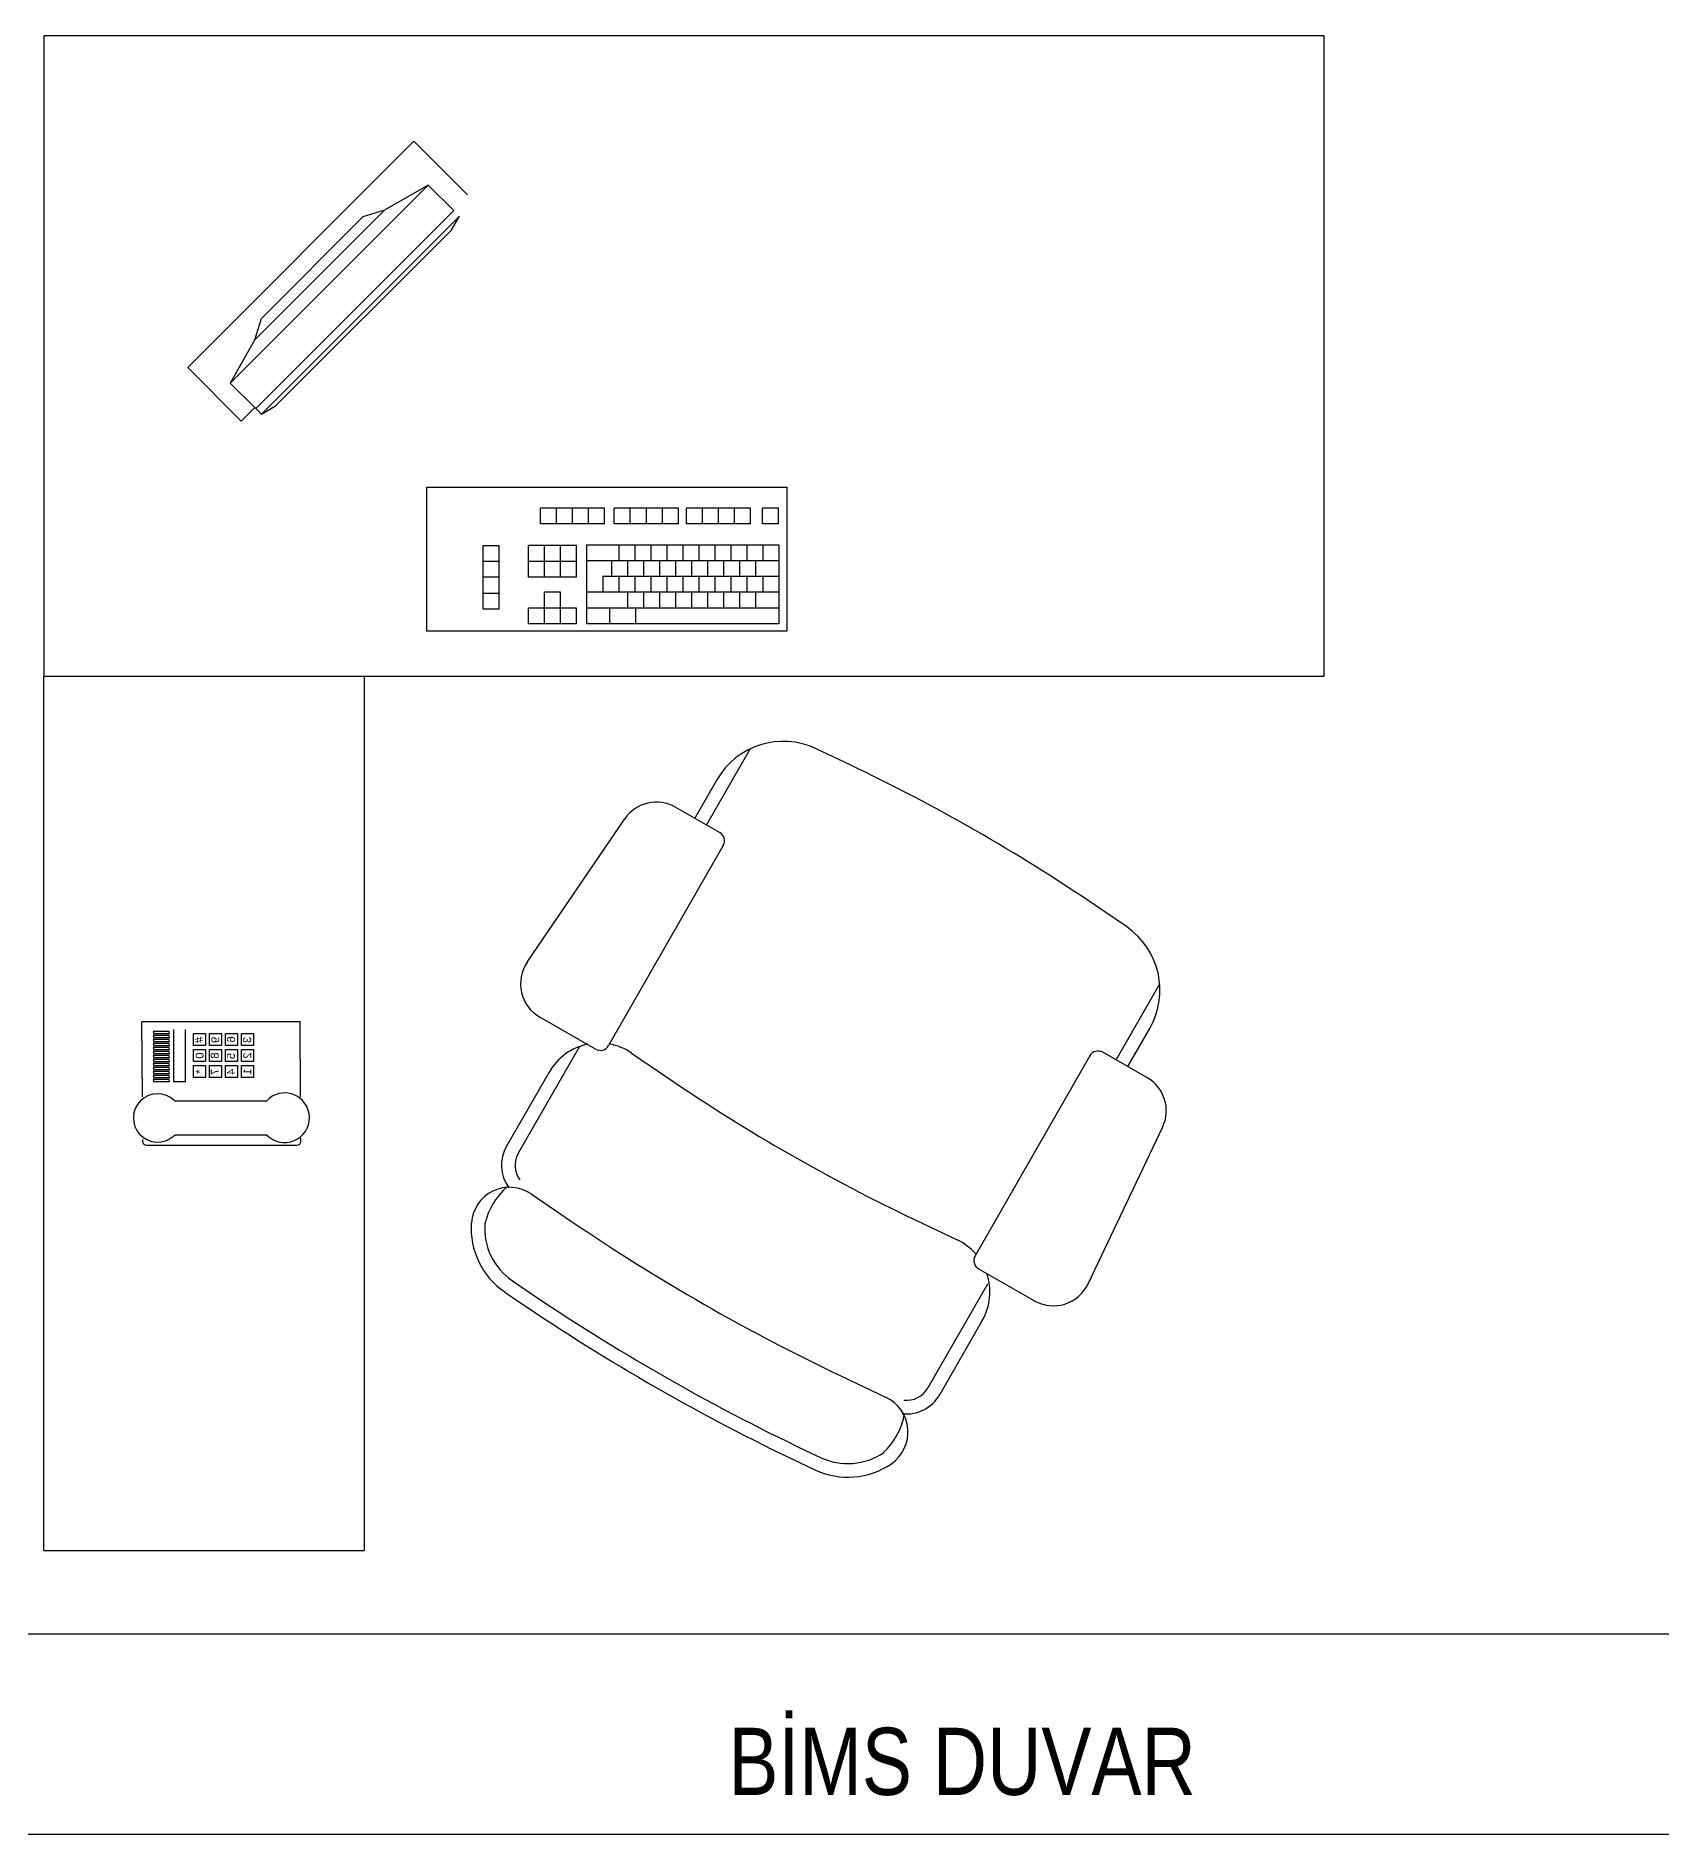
# Model space of a CAD drawing. Header units: centimetres. Extents: x 681015 to 688218, y 3995806 to 4004619.
# Drawn here: x 683012.5 to 683215.6, y 4001742.7 to 4001967.4 of the extents above; entities that cross this region are included whole.
import ezdxf
from ezdxf.enums import TextEntityAlignment as Align

# ---------------------------------------------------------------- set-up
doc = ezdxf.new("R2010")
doc.units = ezdxf.units.CM
doc.header["$LTSCALE"] = 100
doc.header["$MEASUREMENT"] = 0
for name, color, linetype in [('A-TEFRİŞ 2', 35, 'Continuous'), ('DUV', 4, 'Continuous'), ('YAZI', 7, 'Continuous')]:
    doc.layers.add(name, color=color, linetype=linetype)
doc.styles.add('BAS', font='arial.ttf', dxfattribs={"height": 100})
doc.styles.get("Standard").update_dxf_attribs({"font": 'arial.ttf'})

msp = doc.modelspace()

# ---------------------------------------------------------------- linework, layer by layer
at = {"layer": 'A-TEFRİŞ 2'}
for p, q in [((683013.52, 4001778.13), (683013.52, 4001887.43)), ((683053.52, 4001887.43), (683053.52, 4001778.13)), ((683101.77, 4001878.33), (683096.32, 4001868.83)), ((683114.27, 4001876.33), (683110.04, 4001878.34)), ((683097.59, 4001874.45), (683094.85, 4001869.67)), ((683092.46, 4001871.04), (683097.97, 4001867.88)), ((683073.91, 4001851.67), (683086.1, 4001869.58)), ((683098.42, 4001866.24), (683084.09, 4001841.26)), ((683148.79, 4001856.12), (683144.92, 4001858.75)), ((683147.51, 4001839.47), (683152.96, 4001848.97)), ((683045.54, 4001844.23), (683025.76, 4001844.23)), ((683082.45, 4001840.81), (683075.49, 4001844.8)), ((683148.98, 4001838.62), (683151.72, 4001843.4)), ((683029.17, 4001842.99), (683027.17, 4001842.99)), ((683027.17, 4001842.99), (683027.25, 4001842.71)), ((683029.17, 4001842.49), (683027.17, 4001842.49)), ((683027.17, 4001842.49), (683027.25, 4001842.21)), ((683029.17, 4001841.99), (683027.17, 4001841.99)), ((683027.17, 4001841.99), (683027.25, 4001841.71)), ((683029.17, 4001841.49), (683027.17, 4001841.49)), ((683027.17, 4001841.49), (683027.25, 4001841.21)), ((683027.2, 4001842.74), (683029.2, 4001842.74)), ((683027.2, 4001842.24), (683029.2, 4001842.24)), ((683027.2, 4001841.74), (683029.2, 4001841.74)), ((683027.2, 4001841.24), (683029.2, 4001841.24)), ((683029.2, 4001842.74), (683029.17, 4001842.99)), ((683029.2, 4001842.24), (683029.17, 4001842.49)), ((683029.2, 4001841.74), (683029.17, 4001841.99)), ((683029.2, 4001841.24), (683029.17, 4001841.49)), ((683029.7, 4001843.24), (683029.7, 4001836.74)), ((683031.2, 4001836.74), (683031.2, 4001843.24)), ((683080.39, 4001841.06), (683072.8, 4001827.82)), ((683027.17, 4001840.99), (683027.25, 4001840.71)), ((683029.17, 4001840.99), (683027.17, 4001840.99)), ((683027.17, 4001840.49), (683027.25, 4001840.21)), ((683029.17, 4001840.49), (683027.17, 4001840.49)), ((683027.17, 4001839.99), (683027.25, 4001839.71)), ((683029.17, 4001839.99), (683027.17, 4001839.99)), ((683027.17, 4001839.49), (683027.25, 4001839.21)), ((683029.17, 4001839.49), (683027.17, 4001839.49)), ((683027.17, 4001838.99), (683027.25, 4001838.71)), ((683029.17, 4001838.99), (683027.17, 4001838.99)), ((683027.2, 4001840.74), (683029.2, 4001840.74)), ((683027.2, 4001840.24), (683029.2, 4001840.24)), ((683027.2, 4001839.74), (683029.2, 4001839.74)), ((683027.2, 4001839.24), (683029.2, 4001839.24)), ((683029.2, 4001840.74), (683029.17, 4001840.99)), ((683029.2, 4001840.24), (683029.17, 4001840.49)), ((683029.2, 4001839.74), (683029.17, 4001839.99)), ((683029.2, 4001839.24), (683029.17, 4001839.49)), ((683029.2, 4001838.74), (683029.17, 4001838.99)), ((683086.95, 4001840.31), (683091.74, 4001837.05)), ((683144.22, 4001839.97), (683129.89, 4001814.99)), ((683151.37, 4001837.25), (683145.85, 4001840.41)), ((683027.17, 4001838.49), (683027.25, 4001838.21)), ((683029.17, 4001838.49), (683027.17, 4001838.49)), ((683027.17, 4001837.99), (683027.25, 4001837.71)), ((683029.17, 4001837.99), (683027.17, 4001837.99)), ((683027.17, 4001837.49), (683027.25, 4001837.21)), ((683029.17, 4001837.49), (683027.17, 4001837.49)), ((683029.17, 4001836.99), (683027.17, 4001836.99)), ((683027.17, 4001836.99), (683027.25, 4001836.71)), ((683027.2, 4001838.74), (683029.2, 4001838.74)), ((683027.2, 4001838.24), (683029.2, 4001838.24)), ((683027.2, 4001837.74), (683029.2, 4001837.74)), ((683027.2, 4001837.24), (683029.2, 4001837.24)), ((683027.2, 4001836.74), (683029.2, 4001836.74)), ((683029.2, 4001838.24), (683029.17, 4001838.49)), ((683029.2, 4001837.74), (683029.17, 4001837.99)), ((683029.2, 4001837.24), (683029.17, 4001837.49)), ((683029.2, 4001836.74), (683029.17, 4001836.99)), ((683029.7, 4001836.74), (683031.2, 4001836.74)), ((683076.65, 4001837.94), (683071.33, 4001828.67)), ((683029.81, 4001834.37), (683029.95, 4001834.32)), ((683041.31, 4001834.32), (683029.95, 4001834.32)), ((683029.72, 4001829.95), (683029.91, 4001830.04)), ((683041.41, 4001830.04), (683029.91, 4001830.04)), ((683144.01, 4001811.46), (683153.31, 4001831.03)), ((683045.64, 4001829.31), (683045.64, 4001829.69)), ((683074.42, 4001822.71), (683079.59, 4001819.19)), ((683122.4, 4001819.47), (683127.63, 4001816.98)), ((683072.06, 4001811.85), (683073.79, 4001810.68)), ((683130.33, 4001813.35), (683137.29, 4001809.36)), ((683071.1, 4001810.45), (683072.84, 4001809.27)), ((683131.42, 4001811.42), (683123.99, 4001798.46)), ((683130.78, 4001806.9), (683125.46, 4001797.62)), ((683113.12, 4001799.96), (683118.76, 4001797.28)), ((683108.69, 4001790.66), (683110.58, 4001789.76)), ((683107.96, 4001789.13), (683109.85, 4001788.23)), ((683013.52, 4001778.13), (683053.52, 4001778.13))]:
    msp.add_line(p, q, dxfattribs=at)
for points in [[(683173.52, 4001967.43), (683013.52, 4001967.43), (683013.52, 4001887.43), (683173.52, 4001887.43), (683173.52, 4001967.43)], [(683039.87, 4001920.98), (683038.18, 4001919.29), (683031.48, 4001925.99), (683059.76, 4001954.27), (683066.47, 4001947.57)], [(683064.75, 4001945.61), (683061.55, 4001948.8), (683056.07, 4001945.67), (683053.38, 4001944.82), (683040.65, 4001932.09), (683039.81, 4001929.41), (683036.8, 4001924.05), (683040, 4001920.86)], [(683036.8, 4001924.05), (683061.55, 4001948.8)], [(683056.07, 4001945.67), (683039.94, 4001929.54)], [(683064.75, 4001945.61), (683040, 4001920.86)], [(683040, 4001920.86), (683040.71, 4001920.15), (683042.47, 4001921.21), (683064.39, 4001943.13), (683065.46, 4001944.9)], [(683053.38, 4001944.82), (683040.65, 4001932.09)], [(683040.71, 4001920.15), (683065.46, 4001944.9)], [(683039.94, 4001929.54), (683039.81, 4001929.41)], [(683077.58, 4001908.43), (683075.58, 4001908.43)], [(683075.58, 4001906.46), (683075.58, 4001908.43)], [(683077.58, 4001906.46), (683075.58, 4001906.46)], [(683077.58, 4001906.46), (683077.58, 4001908.43)], [(683079.58, 4001908.43), (683077.58, 4001908.43)], [(683079.58, 4001906.46), (683077.58, 4001906.46)], [(683081.58, 4001908.43), (683079.58, 4001908.43)], [(683079.58, 4001906.46), (683079.58, 4001908.43)], [(683081.58, 4001906.46), (683079.58, 4001906.46)], [(683083.58, 4001908.43), (683081.58, 4001908.43)], [(683081.58, 4001906.46), (683081.58, 4001908.43)], [(683083.58, 4001906.46), (683081.58, 4001906.46)], [(683083.58, 4001906.46), (683083.58, 4001908.43)], [(683084.8, 4001906.46), (683084.8, 4001908.43)], [(683086.8, 4001908.43), (683084.8, 4001908.43)], [(683086.8, 4001906.46), (683084.8, 4001906.46)], [(683086.8, 4001906.46), (683086.8, 4001908.43)], [(683088.8, 4001908.43), (683086.8, 4001908.43)], [(683088.8, 4001906.46), (683086.8, 4001906.46)], [(683088.8, 4001906.46), (683088.8, 4001908.43)], [(683090.8, 4001908.43), (683088.8, 4001908.43)], [(683090.8, 4001906.46), (683088.8, 4001906.46)], [(683090.8, 4001906.46), (683090.8, 4001908.43)], [(683092.8, 4001908.43), (683090.8, 4001908.43)], [(683092.8, 4001906.46), (683090.8, 4001906.46)], [(683092.8, 4001906.46), (683092.8, 4001908.43)], [(683095.83, 4001908.43), (683093.83, 4001908.43)], [(683093.83, 4001906.46), (683093.83, 4001908.43)], [(683095.83, 4001906.46), (683093.83, 4001906.46)], [(683095.83, 4001906.46), (683095.83, 4001908.43)], [(683097.83, 4001908.43), (683095.83, 4001908.43)], [(683097.83, 4001906.46), (683095.83, 4001906.46)], [(683097.83, 4001906.46), (683097.83, 4001908.43)], [(683099.83, 4001908.43), (683097.83, 4001908.43)], [(683099.83, 4001906.46), (683097.83, 4001906.46)], [(683101.83, 4001908.43), (683099.83, 4001908.43)], [(683099.83, 4001906.46), (683099.83, 4001908.43)], [(683101.83, 4001906.46), (683099.83, 4001906.46)], [(683101.83, 4001906.46), (683101.83, 4001908.43)], [(683103.33, 4001906.46), (683103.33, 4001908.43)], [(683105.33, 4001908.43), (683103.33, 4001908.43)], [(683105.33, 4001906.46), (683103.33, 4001906.46)], [(683105.33, 4001906.46), (683105.33, 4001908.43)], [(683070.41, 4001895.8), (683068.39, 4001895.8), (683068.39, 4001903.74), (683070.41, 4001903.74)], [(683070.41, 4001901.76), (683068.41, 4001901.76)], [(683070.41, 4001901.76), (683070.41, 4001903.74)], [(683070.41, 4001899.79), (683070.41, 4001901.76)], [(683074.09, 4001901.76), (683074.09, 4001903.74)], [(683076.09, 4001903.74), (683074.09, 4001903.74)], [(683074.09, 4001899.79), (683074.09, 4001901.76)], [(683076.09, 4001901.76), (683074.09, 4001901.76)], [(683078.09, 4001903.74), (683076.09, 4001903.74)], [(683076.09, 4001901.76), (683076.09, 4001903.74)], [(683076.09, 4001899.79), (683076.09, 4001901.76)], [(683078.09, 4001901.76), (683076.09, 4001901.76)], [(683078.09, 4001901.76), (683078.09, 4001903.74)], [(683080.09, 4001903.74), (683078.09, 4001903.74)], [(683078.09, 4001899.79), (683078.09, 4001901.76)], [(683080.09, 4001901.76), (683078.09, 4001901.76)], [(683080.09, 4001901.76), (683080.09, 4001903.74)], [(683080.09, 4001899.79), (683080.09, 4001901.76)], [(683081.36, 4001901.85), (683081.36, 4001903.82)], [(683081.36, 4001903.82), (683085.36, 4001903.82)], [(683081.36, 4001897.9), (683081.36, 4001901.85)], [(683085.36, 4001901.85), (683081.36, 4001901.85)], [(683084.45, 4001901.81), (683084.45, 4001899.88)], [(683085.36, 4001903.82), (683085.36, 4001901.85)], [(683085.36, 4001903.82), (683087.36, 4001903.82)], [(683087.36, 4001901.85), (683085.36, 4001901.85)], [(683086.45, 4001901.81), (683086.45, 4001899.88)], [(683087.36, 4001903.82), (683087.36, 4001901.85)], [(683087.36, 4001903.82), (683089.36, 4001903.82)], [(683089.36, 4001901.85), (683087.36, 4001901.85)], [(683088.45, 4001901.81), (683088.45, 4001899.88)], [(683089.36, 4001903.82), (683089.36, 4001901.85)], [(683089.36, 4001903.82), (683091.36, 4001903.82)], [(683091.36, 4001901.85), (683089.36, 4001901.85)], [(683090.45, 4001901.81), (683090.45, 4001899.88)], [(683091.36, 4001903.82), (683091.36, 4001901.85)], [(683091.36, 4001903.82), (683093.36, 4001903.82)], [(683093.36, 4001901.85), (683091.36, 4001901.85)], [(683092.45, 4001901.81), (683092.45, 4001899.88)], [(683093.36, 4001903.82), (683093.36, 4001901.85)], [(683093.36, 4001903.82), (683095.36, 4001903.82)], [(683095.36, 4001901.85), (683093.36, 4001901.85)], [(683094.45, 4001901.81), (683094.45, 4001899.88)], [(683095.36, 4001903.82), (683095.36, 4001901.85)], [(683095.36, 4001903.82), (683097.36, 4001903.82)], [(683097.36, 4001901.85), (683095.36, 4001901.85)], [(683096.45, 4001901.81), (683096.45, 4001899.88)], [(683097.36, 4001903.82), (683097.36, 4001901.85)], [(683097.36, 4001903.82), (683099.36, 4001903.82)], [(683099.36, 4001901.85), (683097.36, 4001901.85)], [(683098.45, 4001901.81), (683098.45, 4001899.88)], [(683099.36, 4001903.82), (683099.36, 4001901.85)], [(683099.36, 4001903.82), (683101.36, 4001903.82)], [(683101.36, 4001901.85), (683099.36, 4001901.85)], [(683100.45, 4001901.81), (683100.45, 4001899.88)], [(683101.36, 4001903.82), (683103.36, 4001903.82)], [(683101.36, 4001903.82), (683101.36, 4001901.85)], [(683103.36, 4001901.85), (683101.36, 4001901.85)], [(683102.45, 4001901.81), (683102.45, 4001899.88)], [(683103.36, 4001903.82), (683103.36, 4001901.85)], [(683103.36, 4001903.82), (683105.36, 4001903.82)], [(683105.36, 4001901.85), (683103.36, 4001901.85)], [(683105.36, 4001903.82), (683105.36, 4001901.85)], [(683105.36, 4001901.85), (683105.36, 4001899.88)], [(683070.41, 4001899.79), (683068.41, 4001899.79)], [(683070.41, 4001897.77), (683070.41, 4001899.75)], [(683076.09, 4001899.79), (683074.09, 4001899.79)], [(683078.09, 4001899.79), (683076.09, 4001899.79)], [(683080.09, 4001899.79), (683078.09, 4001899.79)], [(683083.36, 4001899.88), (683083.33, 4001899.88)], [(683083.36, 4001899.88), (683083.36, 4001897.9)], [(683084.45, 4001899.88), (683083.36, 4001899.88)], [(683086.45, 4001899.88), (683084.45, 4001899.88)], [(683085.36, 4001899.84), (683085.36, 4001897.9)], [(683088.45, 4001899.88), (683086.45, 4001899.88)], [(683087.36, 4001899.84), (683087.36, 4001897.9)], [(683090.45, 4001899.88), (683088.45, 4001899.88)], [(683089.36, 4001899.84), (683089.36, 4001897.9)], [(683092.45, 4001899.88), (683090.45, 4001899.88)], [(683091.36, 4001899.84), (683091.36, 4001897.9)], [(683094.45, 4001899.88), (683092.45, 4001899.88)], [(683093.36, 4001899.84), (683093.36, 4001897.9)], [(683096.45, 4001899.88), (683094.45, 4001899.88)], [(683095.36, 4001899.84), (683095.36, 4001897.9)], [(683098.45, 4001899.88), (683096.45, 4001899.88)], [(683097.36, 4001899.84), (683097.36, 4001897.9)], [(683100.45, 4001899.88), (683098.45, 4001899.88)], [(683099.36, 4001899.84), (683099.36, 4001897.9)], [(683102.45, 4001899.88), (683100.45, 4001899.88)], [(683101.36, 4001899.84), (683101.36, 4001897.9)], [(683105.36, 4001899.88), (683102.45, 4001899.88)], [(683102.45, 4001899.88), (683102.45, 4001899.84)], [(683103.36, 4001899.84), (683103.36, 4001897.9)], [(683105.36, 4001899.88), (683105.36, 4001897.9)], [(683070.41, 4001897.77), (683068.41, 4001897.77)], [(683070.41, 4001895.8), (683070.41, 4001897.77)], [(683076.09, 4001895.93), (683076.09, 4001897.9)], [(683078.09, 4001897.9), (683076.09, 4001897.9)], [(683078.09, 4001895.93), (683078.09, 4001897.9)], [(683081.36, 4001895.93), (683081.36, 4001897.9)], [(683083.36, 4001897.9), (683081.36, 4001897.9)], [(683085.36, 4001897.9), (683083.36, 4001897.9)], [(683086.45, 4001897.9), (683085.36, 4001897.9)], [(683086.45, 4001897.9), (683086.45, 4001895.93)], [(683087.36, 4001897.9), (683086.45, 4001897.9)], [(683088.45, 4001897.9), (683087.36, 4001897.9)], [(683088.45, 4001897.9), (683088.45, 4001895.93)], [(683089.36, 4001897.9), (683088.45, 4001897.9)], [(683090.45, 4001897.9), (683089.36, 4001897.9)], [(683090.45, 4001897.9), (683090.45, 4001895.93)], [(683091.36, 4001897.9), (683090.45, 4001897.9)], [(683092.45, 4001897.9), (683091.36, 4001897.9)], [(683092.45, 4001897.9), (683092.45, 4001895.93)], [(683093.36, 4001897.9), (683092.45, 4001897.9)], [(683094.45, 4001897.9), (683093.36, 4001897.9)], [(683094.45, 4001897.9), (683094.45, 4001895.93)], [(683095.36, 4001897.9), (683094.45, 4001897.9)], [(683096.45, 4001897.9), (683095.36, 4001897.9)], [(683096.45, 4001897.9), (683096.45, 4001895.93)], [(683097.36, 4001897.9), (683096.45, 4001897.9)], [(683098.45, 4001897.9), (683097.36, 4001897.9)], [(683098.45, 4001897.9), (683098.45, 4001895.93)], [(683099.36, 4001897.9), (683098.45, 4001897.9)], [(683100.45, 4001897.9), (683099.36, 4001897.9)], [(683100.45, 4001897.9), (683100.45, 4001895.93)], [(683101.36, 4001897.9), (683100.45, 4001897.9)], [(683101.36, 4001897.9), (683101.36, 4001897.87)], [(683102.45, 4001897.9), (683101.36, 4001897.9)], [(683102.45, 4001897.9), (683102.45, 4001895.93)], [(683103.36, 4001897.9), (683102.45, 4001897.9)], [(683103.36, 4001897.9), (683103.36, 4001897.87)], [(683105.36, 4001897.9), (683103.36, 4001897.9)], [(683105.36, 4001897.9), (683105.36, 4001895.93)], [(683074.09, 4001893.96), (683074.09, 4001895.93)], [(683076.09, 4001895.93), (683074.09, 4001895.93)], [(683076.09, 4001893.96), (683076.09, 4001895.93)], [(683078.09, 4001895.93), (683076.09, 4001895.93)], [(683078.09, 4001893.96), (683078.09, 4001895.93)], [(683080.09, 4001895.93), (683078.09, 4001895.93)], [(683080.09, 4001893.96), (683080.09, 4001895.93)], [(683081.36, 4001893.96), (683081.36, 4001895.93)], [(683084.19, 4001895.93), (683081.36, 4001895.93)], [(683084.19, 4001895.94), (683084.19, 4001895.93)], [(683084.19, 4001895.93), (683084.19, 4001893.97)], [(683086.45, 4001895.93), (683084.19, 4001895.93)], [(683086.45, 4001895.93), (683086.45, 4001895.93)], [(683087.44, 4001895.93), (683086.45, 4001895.93)], [(683087.44, 4001895.94), (683087.44, 4001895.93)], [(683087.44, 4001895.93), (683087.44, 4001893.97)], [(683088.45, 4001895.93), (683087.44, 4001895.93)], [(683088.45, 4001895.93), (683088.45, 4001895.93)], [(683090.45, 4001895.93), (683088.45, 4001895.93)], [(683092.45, 4001895.93), (683090.45, 4001895.93)], [(683090.45, 4001895.93), (683090.45, 4001895.93)], [(683092.45, 4001895.93), (683092.45, 4001895.93)], [(683094.45, 4001895.93), (683092.45, 4001895.93)], [(683094.45, 4001895.93), (683094.45, 4001895.93)], [(683096.45, 4001895.93), (683094.45, 4001895.93)], [(683098.45, 4001895.93), (683096.45, 4001895.93)], [(683096.45, 4001895.93), (683096.45, 4001895.93)], [(683100.45, 4001895.93), (683098.45, 4001895.93)], [(683098.45, 4001895.93), (683098.45, 4001895.93)], [(683100.45, 4001895.93), (683100.45, 4001895.93)], [(683102.45, 4001895.93), (683100.45, 4001895.93)], [(683105.36, 4001895.93), (683102.45, 4001895.93)], [(683102.45, 4001895.93), (683102.45, 4001895.93)], [(683105.36, 4001895.93), (683105.36, 4001893.96)], [(683076.09, 4001893.96), (683074.09, 4001893.96)], [(683078.09, 4001893.96), (683076.09, 4001893.96)], [(683080.09, 4001893.96), (683078.09, 4001893.96)], [(683084.19, 4001893.96), (683081.36, 4001893.96)], [(683087.44, 4001893.96), (683084.19, 4001893.96)], [(683105.36, 4001893.96), (683087.44, 4001893.96)], [(683025.82, 4001834.83), (683025.76, 4001844.23)], [(683045.6, 4001834.83), (683045.54, 4001844.23)], [(683032.2, 4001841.24), (683032.2, 4001842.74), (683033.7, 4001842.74), (683033.7, 4001841.24), (683032.2, 4001841.24)], [(683034.2, 4001841.24), (683034.2, 4001842.74), (683035.7, 4001842.74), (683035.7, 4001841.24), (683034.2, 4001841.24)], [(683036.2, 4001841.24), (683036.2, 4001842.74), (683037.7, 4001842.74), (683037.7, 4001841.24), (683036.2, 4001841.24)], [(683038.2, 4001841.24), (683038.2, 4001842.74), (683039.7, 4001842.74), (683039.7, 4001841.24), (683038.2, 4001841.24)], [(683032.2, 4001839.24), (683032.2, 4001840.74), (683033.7, 4001840.74), (683033.7, 4001839.24), (683032.2, 4001839.24)], [(683034.2, 4001839.24), (683034.2, 4001840.74), (683035.7, 4001840.74), (683035.7, 4001839.24), (683034.2, 4001839.24)], [(683036.2, 4001839.24), (683036.2, 4001840.74), (683037.7, 4001840.74), (683037.7, 4001839.24), (683036.2, 4001839.24)], [(683038.2, 4001839.24), (683038.2, 4001840.74), (683039.7, 4001840.74), (683039.7, 4001839.24), (683038.2, 4001839.24)], [(683032.2, 4001837.24), (683032.2, 4001838.74), (683033.7, 4001838.74), (683033.7, 4001837.24), (683032.2, 4001837.24)], [(683034.2, 4001837.24), (683034.2, 4001838.74), (683035.7, 4001838.74), (683035.7, 4001837.24), (683034.2, 4001837.24)], [(683036.2, 4001837.24), (683036.2, 4001838.74), (683037.7, 4001838.74), (683037.7, 4001837.24), (683036.2, 4001837.24)], [(683038.2, 4001837.24), (683038.2, 4001838.74), (683039.7, 4001838.74), (683039.7, 4001837.24), (683038.2, 4001837.24)], [(683025.85, 4001829.53), (683025.85, 4001829.29)], [(683026.35, 4001828.79), (683045.11, 4001828.79)]]:
    msp.add_lwpolyline(points, dxfattribs=at)
msp.add_lwpolyline([(683061.36, 4001911.05), (683106.36, 4001911.05), (683106.36, 4001893.05), (683061.36, 4001893.05)], close=True, dxfattribs=at)
for centre, radius, start, end in [((683105.92, 4001869.67), 9.6, 64.5627, 150.164), ((683015.3, 4001668.27), 230.4, 55.7653, 64.5627), ((683090.07, 4001866.88), 4.8, 60.164, 145.7653), ((683097.37, 4001866.84), 1.2, 330.164, 60.164), ((683143.39, 4001848.18), 9.6, 330.164, 55.7653), ((683077.88, 4001848.97), 4.8, 145.7653, 240.164), ((683082.9, 4001834.36), 7.2, 101.3853, 150.164), ((683083.05, 4001841.85), 1.2, 240.164, 330.164), ((683082.9, 4001834.36), 7.2, 55.7653, 79.6848), ((683145.26, 4001839.37), 1.2, 60.164, 150.164), ((683221.36, 4002027.53), 230.4, 235.7653, 244.5627), ((683148.98, 4001833.09), 4.8, 334.5627, 60.164), ((683027.71, 4001832.2), 3.02, 45.9962, 311.5725), ((683027.71, 4001832.2), 3.02, 44.6223, 44.6357), ((683043.6, 4001832.23), 3.1, 224.2578, 137.5704), ((683027.71, 4001832.2), 3.02, 43.8665, 43.8668), ((683026.35, 4001829.29), 0.499, 180.3082, 270.3697), ((683045.1, 4001829.32), 0.537, 271.263, 358.7281), ((683075.5, 4001826.28), 4.8, 150.164, 215.5982), ((683075.5, 4001826.28), 3.1, 150.164, 215.5982), ((683071.72, 4001818.74), 4.8, 55.7653, 175.7653), ((683077.21, 4001816.96), 8.82, 131.1945, 166.7784), ((683076.5, 4001818.39), 9.6, 175.7653, 235.7653), ((683076.5, 4001818.39), 7.9, 175.7653, 235.7653), ((683221.36, 4002027.53), 252, 235.7653, 244.5627), ((683124.54, 4001810.48), 7.2, 40.6149, 64.5627), ((683130.93, 4001814.39), 1.2, 150.164, 240.164), ((683124.54, 4001810.48), 7.2, 330.164, 18.571), ((683221.36, 4002027.53), 262.3, 235.7653, 244.5627), ((683139.67, 4001813.53), 4.8, 240.164, 334.5627), ((683221.36, 4002027.53), 264, 235.7653, 244.5627), ((683121.3, 4001800.01), 3.1, 263.8963, 330.164), ((683116.7, 4001792.94), 4.8, 304.5627, 64.5627), ((683121.3, 4001800.01), 4.8, 263.8963, 330.164), ((683112.38, 4001796.78), 8.82, 313.5495, 349.1335), ((683113.98, 4001796.9), 7.9, 244.5627, 304.5627), ((683113.98, 4001796.9), 9.6, 244.5627, 304.5627)]:
    msp.add_arc(centre, radius, start, end, dxfattribs=at)
at = {"layer": 'DUV', "lineweight": -2}
for p, q in [((682774.04, 4001767.71), (683274.04, 4001767.71)), ((682774.04, 4001742.71), (683509.04, 4001742.71))]:
    msp.add_line(p, q, dxfattribs=at)

# ---------------------------------------------------------------- texts
at = {"layer": 'A-TEFRİŞ 2', "text_generation_flag": 4}
for s, p in [('#', (683032.9, 4001841.96)), ('9', (683034.93, 4001841.96)), ('6', (683036.89, 4001842.03)), ('3', (683038.92, 4001841.96)), ('0', (683032.97, 4001840)), ('8', (683034.86, 4001840)), ('5', (683036.89, 4001839.94)), ('2', (683038.92, 4001840)), ('*', (683032.97, 4001837.98)), ('7', (683034.86, 4001837.98)), ('4', (683036.89, 4001837.98)), ('1', (683038.92, 4001837.98))]:
    msp.add_text(s, height=1, rotation=270, dxfattribs=at).set_placement(p, align=Align.MIDDLE)
at = {"layer": 'YAZI', "style": 'BAS', "width": 0.8}
msp.add_text('BİMS DUVAR ', height=8.4, dxfattribs=at).set_placement((683099.05, 4001747.59))

doc.saveas('drawing.dxf')
